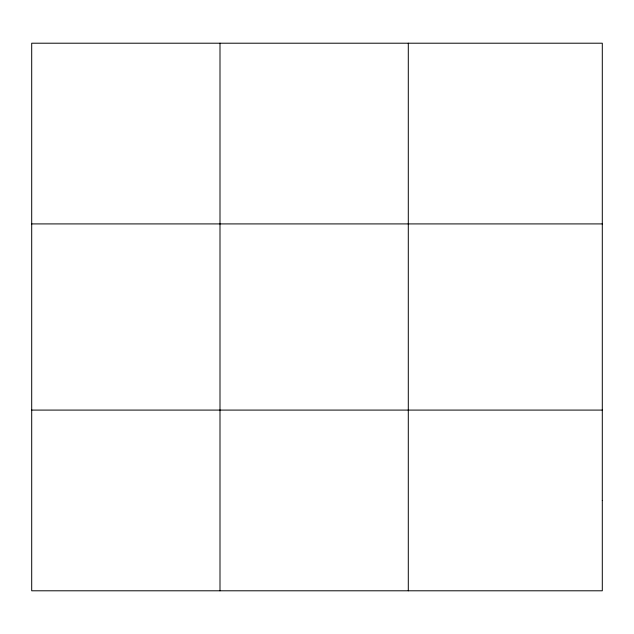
<?xml version="1.0" encoding="UTF-8"?>
<svg xmlns="http://www.w3.org/2000/svg" width="634" height="634" viewBox="0 0 634 634"><rect width="100%" height="100%" fill="white"/><g stroke="black" fill="none" stroke-linecap="round" stroke-linejoin="round"><path stroke-width="0.95" d="M219.998 590.793L219.998 43.207M408.296 590.793L408.296 43.207M31.7 223.913L602.3 223.913M31.7 410.087L602.3 410.087M602.3 500.44L602.3 590.793L31.7 590.793L31.7 43.207L602.3 43.207L602.3 500.44"/></g></svg>
